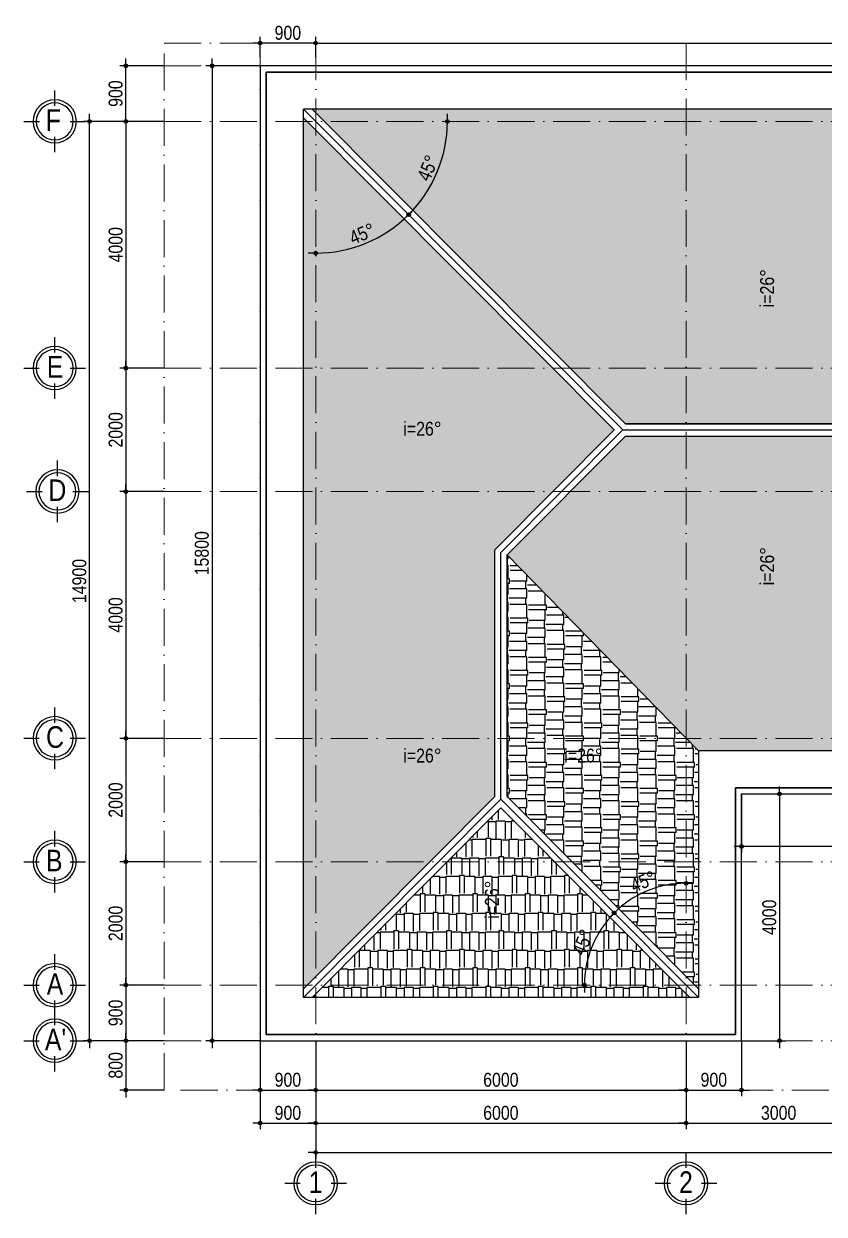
# Model space of a CAD drawing. Header units: millimetres. Extents: x 1201 to 176852, y 279 to 65351.
# Drawn here: x 136807 to 149773, y 46058 to 65351 of the extents above; entities that cross this region are included whole.
import ezdxf
from ezdxf.enums import TextEntityAlignment as Align

# ---------------------------------------------------------------- set-up
doc = ezdxf.new("R2010")
doc.units = ezdxf.units.MM
doc.linetypes.add('ACAD_ISO10W100', pattern=[18, 12, -3, 0, -3])
for name, color, linetype in [('009', 251, 'Continuous'), ('DIM', 1, 'Continuous'), ('HATCHNGOI', 22, 'Continuous'), ('TAGS', 60, 'Continuous'), ('TEXT', 7, 'Continuous'), ('TUONG', 131, 'Continuous')]:
    doc.layers.add(name, color=color, linetype=linetype)
doc.layers.add('NET-THAY', color=2, linetype='Continuous', lineweight=13)
doc.layers.add('TRUC', color=24, linetype='Continuous', lineweight=0)
doc.styles.add('HEL-CONDENSE', font='')
doc.styles.add('HELVECONDENSE', font='', dxfattribs={"height": 250})
doc.styles.add('VNI-HELVE-CONDENSEN', font='')
doc.styles.get('HEL-CONDENSE').set_extended_font_data('VNI-Helve-Condense')
doc.styles.get('HELVECONDENSE').set_extended_font_data('VNI-Helve-Condense')
doc.styles.get('VNI-HELVE-CONDENSEN').set_extended_font_data('VNI-Helve-Condense')
doc.dimstyles.new('D100', dxfattribs={"dimtxt": 225, "dimasz": 1.2, "dimexe": 100, "dimexo": 0, "dimgap": 50, "dimtad": 1, "dimdec": 0, "dimzin": 13, "dimdsep": 46, "dimtxsty": 'HEL-CONDENSE', "dimblk": 'D50', "dimcen": 0, "dimclrd": 1, "dimclre": 1, "dimclrt": 7, "dimadec": 0, "dimazin": 0, "dimtfac": 1, "dimtdec": 0, "dimtmove": 0, "dimatfit": 3, "dimldrblk": 'D50', "dimfxl": 1, "dimtolj": 1, "dimtzin": 13, "dimarcsym": 0})
doc.dimstyles.get("Standard").update_dxf_attribs({"dimtxt": 0.18, "dimasz": 0.18, "dimexe": 0.18, "dimexo": 0.0625, "dimgap": 0.09, "dimtad": 0, "dimtih": 1, "dimtoh": 1, "dimdec": 4, "dimzin": 0, "dimdsep": 46, "dimtxsty": 'Standard', "dimcen": 0.09, "dimadec": 0, "dimazin": 0, "dimtfac": 1, "dimtdec": 4, "dimtofl": 0, "dimtmove": 0, "dimatfit": 3, "dimfxl": 1, "dimtolj": 1, "dimtzin": 0, "dimarcsym": 0})
pattern_1 = [(180, (-901746.74, 317629.22), (-637.5, -300), [150, -125, 175, -75, 225, -100]), (180, (-901896.74, 317616.72), (-637.5, -300), [125, -475, 100, -150]), (180, (-902196.74, 317647.97), (-637.5, -300), [75, -775]), (270, (-901746.74, 317629.22), (212.5, -300), [287.5, -912.5]), (270, (-901896.74, 317629.22), (212.5, -300), [281.25, -918.75]), (270, (-902021.74, 317629.22), (212.5, -300), [262.5, -937.5]), (270, (-902196.74, 317647.97), (212.5, -300), [287.5, -912.5]), (270, (-902271.74, 317647.97), (212.5, -300), [287.5, -912.5]), (270, (-902496.74, 317629.22), (212.5, -300), [275, -925])]
pattern_2 = [(90, (-901746.74, 317629.22), (-300, 637.5), [150, -125, 175, -75, 225, -100]), (90, (-901759.24, 317779.22), (-300, 637.5), [125, -475, 100, -150]), (90, (-901728, 318079.22), (-300, 637.5), [75, -775]), (180, (-901746.74, 317629.22), (-300, -212.5), [287.5, -912.5]), (180, (-901746.74, 317779.22), (-300, -212.5), [281.25, -918.75]), (180, (-901746.74, 317904.22), (-300, -212.5), [262.5, -937.5]), (180, (-901727.99, 318079.22), (-300, -212.5), [287.5, -912.5]), (180, (-901727.99, 318154.22), (-300, -212.5), [287.5, -912.5]), (180, (-901746.74, 318379.22), (-300, -212.5), [275, -925])]

# ---------------------------------------------------------------- blocks, each defined once
blk = doc.blocks.new('D50')
at = {"layer": 'DIM'}
blk.add_hatch(color=256, dxfattribs=at).paths.add_polyline_path([(25, 0, 1), (-25, 0, 1)])
blk.add_line((25, 0), (100, 0), dxfattribs=at)
blk.add_circle((0, 0), 25, dxfattribs=at)
blk = doc.blocks.new('*D1167')
at = {"layer": 'DEFPOINTS', "color": 0, "transparency": 16777216}
for p in [(141535, 48178), (147535, 48178), (147535, 47534)]:
    blk.add_point(p, dxfattribs=at)
at = {"layer": 'DIM', "color": 1, "lineweight": -2, "transparency": 16777216}
for p, q in [((141535, 48178), (141535, 47434)), ((147535, 48178), (147535, 47434)), ((141537, 47534), (147534, 47534))]:
    blk.add_line(p, q, dxfattribs=at)
at = {"layer": 'DIM', "color": 1, "lineweight": -2, "transparency": 16777216, "xscale": 1.199999999999999, "yscale": 1.199999999999999, "zscale": 1.199999999999999, "rotation": 180}
blk.add_blockref('D50', (141535, 47534), dxfattribs=at)
at = {"layer": 'DIM', "color": 1, "lineweight": -2, "transparency": 16777216, "xscale": 1.199999999999999, "yscale": 1.199999999999999, "zscale": 1.199999999999999}
blk.add_blockref('D50', (147535, 47534), dxfattribs=at)
at = {"layer": 'DIM', "color": 7, "transparency": 16777216, "insert": (144535, 47699), "char_height": 225, "attachment_point": 5, "style": 'HEL-CONDENSE'}
blk.add_mtext('\\A1;6000', dxfattribs=at)
blk = doc.blocks.new('*D1168')
at = {"layer": 'DEFPOINTS', "color": 0, "transparency": 16777216}
for p in [(147535, 48178), (150535, 48178), (150535, 47534)]:
    blk.add_point(p, dxfattribs=at)
at = {"layer": 'DIM', "color": 1, "lineweight": -2, "transparency": 16777216}
for p, q in [((147535, 48178), (147535, 47434)), ((150535, 48178), (150535, 47434)), ((147537, 47534), (150534, 47534))]:
    blk.add_line(p, q, dxfattribs=at)
at = {"layer": 'DIM', "color": 1, "lineweight": -2, "transparency": 16777216, "xscale": 1.199999999999999, "yscale": 1.199999999999999, "zscale": 1.199999999999999, "rotation": 180}
blk.add_blockref('D50', (147535, 47534), dxfattribs=at)
at = {"layer": 'DIM', "color": 1, "lineweight": -2, "transparency": 16777216, "xscale": 1.199999999999999, "yscale": 1.199999999999999, "zscale": 1.199999999999999}
blk.add_blockref('D50', (150535, 47534), dxfattribs=at)
at = {"layer": 'DIM', "color": 7, "transparency": 16777216, "insert": (149035, 47699), "char_height": 225, "attachment_point": 5, "style": 'HEL-CONDENSE'}
blk.add_mtext('\\A1;3000', dxfattribs=at)
blk = doc.blocks.new('*D1174')
at = {"layer": 'DEFPOINTS', "color": 0, "transparency": 16777216}
for p in [(141535, 48178), (174535, 48178), (174535, 47058)]:
    blk.add_point(p, dxfattribs=at)
at = {"layer": 'DIM', "color": 1, "lineweight": -2, "transparency": 16777216}
for p, q in [((141535, 48178), (141535, 46958)), ((174535, 48178), (174535, 46958)), ((141537, 47058), (174534, 47058))]:
    blk.add_line(p, q, dxfattribs=at)
at = {"layer": 'DIM', "color": 1, "lineweight": -2, "transparency": 16777216, "xscale": 1.199999999999999, "yscale": 1.199999999999999, "zscale": 1.199999999999999, "rotation": 180}
blk.add_blockref('D50', (141535, 47058), dxfattribs=at)
at = {"layer": 'DIM', "color": 1, "lineweight": -2, "transparency": 16777216, "xscale": 1.199999999999999, "yscale": 1.199999999999999, "zscale": 1.199999999999999}
blk.add_blockref('D50', (174535, 47058), dxfattribs=at)
at = {"layer": 'DIM', "color": 7, "transparency": 16777216, "insert": (158035, 47222), "char_height": 225, "attachment_point": 5, "style": 'HEL-CONDENSE'}
blk.add_mtext('\\A1;33000', dxfattribs=at)
blk = doc.blocks.new('A$C206177D3')
at = {"layer": 'TAGS', "ltscale": 1000}
for p, q in [((-37, 240), (-37, 490)), ((-287, -10), (-537, -10)), ((463, -10), (213, -10)), ((-37, -510), (-37, -260))]:
    blk.add_line(p, q, dxfattribs=at)
blk.add_circle((-37, -10), 350, dxfattribs=at)
at = {"layer": 'TAGS', "color": 254, "ltscale": 1000}
blk.add_circle((-37, -10), 300, dxfattribs=at)
at = {"layer": 'TAGS', "ltscale": 1000, "style": 'VNI-HELVE-CONDENSEN'}
blk.add_attdef('A', text='', height=350, dxfattribs=at).set_placement((-38, -166), align=Align.CENTER)
blk = doc.blocks.new('*D1175')
at = {"layer": 'DEFPOINTS', "color": 0, "transparency": 16777216}
for p in [(139081, 63770), (138460, 59770), (139081, 59770)]:
    blk.add_point(p, dxfattribs=at)
at = {"layer": 'DIM', "color": 1, "lineweight": -2, "transparency": 16777216}
for p, q in [((139081, 63770), (138360, 63770)), ((138460, 63769), (138460, 59771)), ((139081, 59770), (138360, 59770))]:
    blk.add_line(p, q, dxfattribs=at)
at = {"layer": 'DIM', "color": 1, "lineweight": -2, "transparency": 16777216, "xscale": 1.199999999999999, "yscale": 1.199999999999999, "zscale": 1.199999999999999}
for p, rotation in [((138460, 63770), 90), ((138460, 59770), 270)]:
    blk.add_blockref('D50', p, dxfattribs=dict(at, rotation=rotation))
at = {"layer": 'DIM', "color": 7, "transparency": 16777216, "insert": (138295, 61770), "char_height": 225, "attachment_point": 5, "rotation": 90, "style": 'HEL-CONDENSE'}
blk.add_mtext('\\A1;4000', dxfattribs=at)
blk = doc.blocks.new('*D1176')
at = {"layer": 'DEFPOINTS', "color": 0, "transparency": 16777216}
for p in [(139081, 59770), (138460, 57770), (139081, 57770)]:
    blk.add_point(p, dxfattribs=at)
at = {"layer": 'DIM', "color": 1, "lineweight": -2, "transparency": 16777216}
for p, q in [((139081, 59770), (138360, 59770)), ((138460, 59769), (138460, 57771)), ((139081, 57770), (138360, 57770))]:
    blk.add_line(p, q, dxfattribs=at)
at = {"layer": 'DIM', "color": 1, "lineweight": -2, "transparency": 16777216, "xscale": 1.199999999999999, "yscale": 1.199999999999999, "zscale": 1.199999999999999}
for p, rotation in [((138460, 59770), 90), ((138460, 57770), 270)]:
    blk.add_blockref('D50', p, dxfattribs=dict(at, rotation=rotation))
at = {"layer": 'DIM', "color": 7, "transparency": 16777216, "insert": (138295, 58770), "char_height": 225, "attachment_point": 5, "rotation": 90, "style": 'HEL-CONDENSE'}
blk.add_mtext('\\A1;2000', dxfattribs=at)
blk = doc.blocks.new('*D1177')
at = {"layer": 'DEFPOINTS', "color": 0, "transparency": 16777216}
for p in [(139081, 57770), (138460, 53770), (139081, 53770)]:
    blk.add_point(p, dxfattribs=at)
at = {"layer": 'DIM', "color": 1, "lineweight": -2, "transparency": 16777216}
for p, q in [((139081, 57770), (138360, 57770)), ((138460, 57769), (138460, 53771)), ((139081, 53770), (138360, 53770))]:
    blk.add_line(p, q, dxfattribs=at)
at = {"layer": 'DIM', "color": 1, "lineweight": -2, "transparency": 16777216, "xscale": 1.199999999999999, "yscale": 1.199999999999999, "zscale": 1.199999999999999}
for p, rotation in [((138460, 57770), 90), ((138460, 53770), 270)]:
    blk.add_blockref('D50', p, dxfattribs=dict(at, rotation=rotation))
at = {"layer": 'DIM', "color": 7, "transparency": 16777216, "insert": (138295, 55770), "char_height": 225, "attachment_point": 5, "rotation": 90, "style": 'HEL-CONDENSE'}
blk.add_mtext('\\A1;4000', dxfattribs=at)
blk = doc.blocks.new('*D1178')
at = {"layer": 'DEFPOINTS', "color": 0, "transparency": 16777216}
for p in [(139081, 53770), (138460, 51770), (139081, 51770)]:
    blk.add_point(p, dxfattribs=at)
at = {"layer": 'DIM', "color": 1, "lineweight": -2, "transparency": 16777216}
for p, q in [((139081, 53770), (138360, 53770)), ((138460, 53769), (138460, 51771)), ((139081, 51770), (138360, 51770))]:
    blk.add_line(p, q, dxfattribs=at)
at = {"layer": 'DIM', "color": 1, "lineweight": -2, "transparency": 16777216, "xscale": 1.199999999999999, "yscale": 1.199999999999999, "zscale": 1.199999999999999}
for p, rotation in [((138460, 53770), 90), ((138460, 51770), 270)]:
    blk.add_blockref('D50', p, dxfattribs=dict(at, rotation=rotation))
at = {"layer": 'DIM', "color": 7, "transparency": 16777216, "insert": (138295, 52770), "char_height": 225, "attachment_point": 5, "rotation": 90, "style": 'HEL-CONDENSE'}
blk.add_mtext('\\A1;2000', dxfattribs=at)
blk = doc.blocks.new('*D1179')
at = {"layer": 'DEFPOINTS', "color": 0, "transparency": 16777216}
for p in [(137872, 63770), (139081, 63770), (139081, 48870)]:
    blk.add_point(p, dxfattribs=at)
at = {"layer": 'DIM', "color": 1, "lineweight": -2, "transparency": 16777216}
for p, q in [((139081, 63770), (137772, 63770)), ((137872, 48871), (137872, 63769)), ((139081, 48870), (137772, 48870))]:
    blk.add_line(p, q, dxfattribs=at)
at = {"layer": 'DIM', "color": 1, "lineweight": -2, "transparency": 16777216, "xscale": 1.199999999999999, "yscale": 1.199999999999999, "zscale": 1.199999999999999}
for p, rotation in [((137872, 63770), 90), ((137872, 48870), 270)]:
    blk.add_blockref('D50', p, dxfattribs=dict(at, rotation=rotation))
at = {"layer": 'DIM', "color": 7, "transparency": 16777216, "insert": (137707, 56320), "char_height": 225, "attachment_point": 5, "rotation": 90, "style": 'HEL-CONDENSE'}
blk.add_mtext('\\A1;14900', dxfattribs=at)
blk = doc.blocks.new('*D1195')
at = {"layer": 'DEFPOINTS', "color": 0, "transparency": 16777216}
for p in [(139081, 51770), (138460, 49770), (139081, 49770)]:
    blk.add_point(p, dxfattribs=at)
at = {"layer": 'DIM', "color": 1, "lineweight": -2, "transparency": 16777216}
for p, q in [((139081, 51770), (138360, 51770)), ((138460, 51769), (138460, 49771)), ((139081, 49770), (138360, 49770))]:
    blk.add_line(p, q, dxfattribs=at)
at = {"layer": 'DIM', "color": 1, "lineweight": -2, "transparency": 16777216, "xscale": 1.199999999999999, "yscale": 1.199999999999999, "zscale": 1.199999999999999}
for p, rotation in [((138460, 51770), 90), ((138460, 49770), 270)]:
    blk.add_blockref('D50', p, dxfattribs=dict(at, rotation=rotation))
at = {"layer": 'DIM', "color": 7, "transparency": 16777216, "insert": (138295, 50770), "char_height": 225, "attachment_point": 5, "rotation": 90, "style": 'HEL-CONDENSE'}
blk.add_mtext('\\A1;2000', dxfattribs=at)
blk = doc.blocks.new('*D1196')
at = {"layer": 'DEFPOINTS', "color": 0, "transparency": 16777216}
for p in [(139081, 49770), (138460, 48870), (139081, 48870)]:
    blk.add_point(p, dxfattribs=at)
at = {"layer": 'DIM', "color": 1, "lineweight": -2, "transparency": 16777216}
for p, q in [((139081, 49770), (138360, 49770)), ((138460, 49769), (138460, 48871)), ((139081, 48870), (138360, 48870))]:
    blk.add_line(p, q, dxfattribs=at)
at = {"layer": 'DIM', "color": 1, "lineweight": -2, "transparency": 16777216, "xscale": 1.199999999999999, "yscale": 1.199999999999999, "zscale": 1.199999999999999}
for p, rotation in [((138460, 49770), 90), ((138460, 48870), 270)]:
    blk.add_blockref('D50', p, dxfattribs=dict(at, rotation=rotation))
at = {"layer": 'DIM', "color": 7, "transparency": 16777216, "insert": (138295, 49320), "char_height": 225, "attachment_point": 5, "rotation": 90, "style": 'HEL-CONDENSE'}
blk.add_mtext('\\A1;900', dxfattribs=at)
blk = doc.blocks.new('*D1197')
at = {"layer": 'DEFPOINTS', "color": 0, "transparency": 16777216}
for p in [(139081, 48870), (138460, 48070), (139081, 48070)]:
    blk.add_point(p, dxfattribs=at)
at = {"layer": 'DIM', "color": 1, "lineweight": -2, "transparency": 16777216}
for p, q in [((139081, 48870), (138360, 48870)), ((138460, 48869), (138460, 48071)), ((139081, 48070), (138360, 48070))]:
    blk.add_line(p, q, dxfattribs=at)
at = {"layer": 'DIM', "color": 1, "lineweight": -2, "transparency": 16777216, "xscale": 1.199999999999999, "yscale": 1.199999999999999, "zscale": 1.199999999999999}
for p, rotation in [((138460, 48870), 90), ((138460, 48070), 270)]:
    blk.add_blockref('D50', p, dxfattribs=dict(at, rotation=rotation))
at = {"layer": 'DIM', "color": 7, "transparency": 16777216, "insert": (138295, 48470), "char_height": 225, "attachment_point": 5, "rotation": 90, "style": 'HEL-CONDENSE'}
blk.add_mtext('\\A1;800', dxfattribs=at)
blk = doc.blocks.new('*D1198')
at = {"layer": 'DEFPOINTS', "color": 0, "transparency": 16777216}
for p in [(138460, 64670), (139081, 64670), (139081, 63770)]:
    blk.add_point(p, dxfattribs=at)
at = {"layer": 'DIM', "color": 1, "lineweight": -2, "transparency": 16777216}
for p, q in [((139081, 64670), (138360, 64670)), ((138460, 63771), (138460, 64669)), ((139081, 63770), (138360, 63770))]:
    blk.add_line(p, q, dxfattribs=at)
at = {"layer": 'DIM', "color": 1, "lineweight": -2, "transparency": 16777216, "xscale": 1.199999999999999, "yscale": 1.199999999999999, "zscale": 1.199999999999999}
for p, rotation in [((138460, 64670), 90), ((138460, 63770), 270)]:
    blk.add_blockref('D50', p, dxfattribs=dict(at, rotation=rotation))
at = {"layer": 'DIM', "color": 7, "transparency": 16777216, "insert": (138295, 64220), "char_height": 225, "attachment_point": 5, "rotation": 90, "style": 'HEL-CONDENSE'}
blk.add_mtext('\\A1;900', dxfattribs=at)
blk = doc.blocks.new('*D1199')
at = {"layer": 'DEFPOINTS', "color": 0, "transparency": 16777216}
for p in [(140635, 48070), (141535, 48070), (141535, 47534)]:
    blk.add_point(p, dxfattribs=at)
at = {"layer": 'DIM', "color": 1, "lineweight": -2, "transparency": 16777216}
for p, q in [((140635, 48070), (140635, 47434)), ((141535, 48070), (141535, 47434)), ((140637, 47534), (141534, 47534))]:
    blk.add_line(p, q, dxfattribs=at)
at = {"layer": 'DIM', "color": 1, "lineweight": -2, "transparency": 16777216, "xscale": 1.199999999999999, "yscale": 1.199999999999999, "zscale": 1.199999999999999, "rotation": 180}
blk.add_blockref('D50', (140635, 47534), dxfattribs=at)
at = {"layer": 'DIM', "color": 1, "lineweight": -2, "transparency": 16777216, "xscale": 1.199999999999999, "yscale": 1.199999999999999, "zscale": 1.199999999999999}
blk.add_blockref('D50', (141535, 47534), dxfattribs=at)
at = {"layer": 'DIM', "color": 7, "transparency": 16777216, "insert": (141085, 47699), "char_height": 225, "attachment_point": 5, "style": 'HEL-CONDENSE'}
blk.add_mtext('\\A1;900', dxfattribs=at)
blk = doc.blocks.new('*D1139')
at = {"layer": 'DEFPOINTS', "color": 0, "transparency": 16777216}
for p in [(174535, 65039), (141535, 64805), (174535, 64805)]:
    blk.add_point(p, dxfattribs=at)
at = {"layer": 'DIM', "color": 1, "lineweight": -2, "transparency": 16777216}
for p, q in [((141535, 64805), (141535, 65139)), ((141537, 65039), (174534, 65039)), ((174535, 64805), (174535, 65139))]:
    blk.add_line(p, q, dxfattribs=at)
at = {"layer": 'DIM', "color": 1, "lineweight": -2, "transparency": 16777216, "xscale": 1.199999999999999, "yscale": 1.199999999999999, "zscale": 1.199999999999999, "rotation": 180}
blk.add_blockref('D50', (141535, 65039), dxfattribs=at)
at = {"layer": 'DIM', "color": 1, "lineweight": -2, "transparency": 16777216, "xscale": 1.199999999999999, "yscale": 1.199999999999999, "zscale": 1.199999999999999}
blk.add_blockref('D50', (174535, 65039), dxfattribs=at)
at = {"layer": 'DIM', "color": 7, "transparency": 16777216, "insert": (158035, 65204), "char_height": 225, "attachment_point": 5, "style": 'HEL-CONDENSE'}
blk.add_mtext('\\A1;33000', dxfattribs=at)
blk = doc.blocks.new('*D1161')
at = {"layer": 'DEFPOINTS', "color": 0, "linetype": 'Continuous', "transparency": 16777216}
for p in [(140635, 65039), (140635, 64805), (141535, 64805)]:
    blk.add_point(p, dxfattribs=at)
at = {"layer": 'DIM', "color": 1, "linetype": 'Continuous', "lineweight": -2, "transparency": 16777216}
for p, q in [((140635, 64805), (140635, 65139)), ((141534, 65039), (140637, 65039)), ((141535, 64805), (141535, 65139))]:
    blk.add_line(p, q, dxfattribs=at)
at = {"layer": 'DIM', "color": 1, "linetype": 'Continuous', "lineweight": -2, "transparency": 16777216, "xscale": 1.199999999999999, "yscale": 1.199999999999999, "zscale": 1.199999999999999, "rotation": 180}
blk.add_blockref('D50', (140635, 65039), dxfattribs=at)
at = {"layer": 'DIM', "color": 1, "linetype": 'Continuous', "lineweight": -2, "transparency": 16777216, "xscale": 1.199999999999999, "yscale": 1.199999999999999, "zscale": 1.199999999999999}
blk.add_blockref('D50', (141535, 65039), dxfattribs=at)
at = {"layer": 'DIM', "color": 7, "linetype": 'Continuous', "transparency": 16777216, "insert": (141085, 65204), "char_height": 225, "attachment_point": 5, "style": 'HEL-CONDENSE'}
blk.add_mtext('\\A1;900', dxfattribs=at)
blk = doc.blocks.new('*D1165')
at = {"layer": 'DEFPOINTS', "color": 0, "linetype": 'Continuous', "transparency": 16777216}
for p in [(140635, 48870), (141535, 48870), (141535, 48070)]:
    blk.add_point(p, dxfattribs=at)
at = {"layer": 'DIM', "color": 1, "linetype": 'Continuous', "lineweight": -2, "transparency": 16777216}
for p, q in [((140635, 48870), (140635, 47970)), ((141535, 48870), (141535, 47970)), ((140637, 48070), (141534, 48070))]:
    blk.add_line(p, q, dxfattribs=at)
at = {"layer": 'DIM', "color": 1, "linetype": 'Continuous', "lineweight": -2, "transparency": 16777216, "xscale": 1.199999999999999, "yscale": 1.199999999999999, "zscale": 1.199999999999999, "rotation": 180}
blk.add_blockref('D50', (140635, 48070), dxfattribs=at)
at = {"layer": 'DIM', "color": 1, "linetype": 'Continuous', "lineweight": -2, "transparency": 16777216, "xscale": 1.199999999999999, "yscale": 1.199999999999999, "zscale": 1.199999999999999}
blk.add_blockref('D50', (141535, 48070), dxfattribs=at)
at = {"layer": 'DIM', "color": 7, "linetype": 'Continuous', "transparency": 16777216, "insert": (141085, 48235), "char_height": 225, "attachment_point": 5, "style": 'HEL-CONDENSE'}
blk.add_mtext('\\A1;900', dxfattribs=at)
blk = doc.blocks.new('*D1166')
at = {"layer": 'DEFPOINTS', "color": 0, "linetype": 'Continuous', "transparency": 16777216}
for p in [(141535, 48870), (147535, 48870), (147535, 48070)]:
    blk.add_point(p, dxfattribs=at)
at = {"layer": 'DIM', "color": 1, "linetype": 'Continuous', "lineweight": -2, "transparency": 16777216}
for p, q in [((141535, 48870), (141535, 47970)), ((147535, 48870), (147535, 47970)), ((141537, 48070), (147534, 48070))]:
    blk.add_line(p, q, dxfattribs=at)
at = {"layer": 'DIM', "color": 1, "linetype": 'Continuous', "lineweight": -2, "transparency": 16777216, "xscale": 1.199999999999999, "yscale": 1.199999999999999, "zscale": 1.199999999999999, "rotation": 180}
blk.add_blockref('D50', (141535, 48070), dxfattribs=at)
at = {"layer": 'DIM', "color": 1, "linetype": 'Continuous', "lineweight": -2, "transparency": 16777216, "xscale": 1.199999999999999, "yscale": 1.199999999999999, "zscale": 1.199999999999999}
blk.add_blockref('D50', (147535, 48070), dxfattribs=at)
at = {"layer": 'DIM', "color": 7, "linetype": 'Continuous', "transparency": 16777216, "insert": (144535, 48235), "char_height": 225, "attachment_point": 5, "style": 'HEL-CONDENSE'}
blk.add_mtext('\\A1;6000', dxfattribs=at)
blk = doc.blocks.new('*D988')
at = {"layer": 'DEFPOINTS', "color": 0, "linetype": 'Continuous', "transparency": 16777216}
for p in [(147535, 48870), (148435, 48870), (148435, 48070)]:
    blk.add_point(p, dxfattribs=at)
at = {"layer": 'DIM', "color": 1, "linetype": 'Continuous', "lineweight": -2, "transparency": 16777216}
for p, q in [((147535, 48870), (147535, 47970)), ((148435, 48870), (148435, 47970)), ((147537, 48070), (148434, 48070))]:
    blk.add_line(p, q, dxfattribs=at)
at = {"layer": 'DIM', "color": 1, "linetype": 'Continuous', "lineweight": -2, "transparency": 16777216, "xscale": 1.199999999999999, "yscale": 1.199999999999999, "zscale": 1.199999999999999, "rotation": 180}
blk.add_blockref('D50', (147535, 48070), dxfattribs=at)
at = {"layer": 'DIM', "color": 1, "linetype": 'Continuous', "lineweight": -2, "transparency": 16777216, "xscale": 1.199999999999999, "yscale": 1.199999999999999, "zscale": 1.199999999999999}
blk.add_blockref('D50', (148435, 48070), dxfattribs=at)
at = {"layer": 'DIM', "color": 7, "linetype": 'Continuous', "transparency": 16777216, "insert": (147985, 48235), "char_height": 225, "attachment_point": 5, "style": 'HEL-CONDENSE'}
blk.add_mtext('\\A1;900', dxfattribs=at)
blk = doc.blocks.new('*D995')
at = {"layer": 'DEFPOINTS', "color": 0, "linetype": 'Continuous', "transparency": 16777216}
for p in [(174734, 63970), (139081, 63770), (176852, 63770), (172488, 63219), (169560, 58770)]:
    blk.add_point(p, dxfattribs=at)
at = {"layer": 'DIM', "color": 1, "linetype": 'Continuous', "lineweight": -2, "transparency": 16777216}
blk.add_arc((174535, 63770), 2120, 180.0324, 225.1077, dxfattribs=at)
at = {"layer": 'DIM', "color": 1, "linetype": 'Continuous', "lineweight": -2, "transparency": 16777216, "xscale": 1.199999999999999, "yscale": 1.199999999999999, "zscale": 1.199999999999999}
for p, rotation in [((172416, 63770), 90.01621730509545), ((173040, 62267), 315.1238698962329)]:
    blk.add_blockref('D50', p, dxfattribs=dict(at, rotation=rotation))
at = {"layer": 'DIM', "color": 7, "linetype": 'Continuous', "transparency": 16777216, "insert": (172730, 63019), "char_height": 225, "attachment_point": 5, "rotation": 292.57, "style": 'HEL-CONDENSE'}
blk.add_mtext('\\A1;45°', dxfattribs=at)
blk = doc.blocks.new('*D996')
at = {"layer": 'DEFPOINTS', "color": 0, "linetype": 'Continuous', "transparency": 16777216}
for p in [(141336, 63970), (139081, 63770), (176852, 63770), (143381, 62700), (146511, 58770)]:
    blk.add_point(p, dxfattribs=at)
at = {"layer": 'DIM', "color": 1, "linetype": 'Continuous', "lineweight": -2, "transparency": 16777216}
blk.add_arc((141535, 63770), 2133, 314.8922, 359.9678, dxfattribs=at)
at = {"layer": 'DIM', "color": 1, "linetype": 'Continuous', "lineweight": -2, "transparency": 16777216, "xscale": 1.199999999999999, "yscale": 1.199999999999999, "zscale": 1.199999999999999}
for p, rotation in [((143668, 63770), 89.98388093189483), ((143040, 62258), 224.8760318667783)]:
    blk.add_blockref('D50', p, dxfattribs=dict(at, rotation=rotation))
at = {"layer": 'DIM', "color": 7, "linetype": 'Continuous', "transparency": 16777216, "insert": (143353, 63014), "char_height": 225, "attachment_point": 5, "rotation": 67.43, "style": 'HEL-CONDENSE'}
blk.add_mtext('\\A1;45°', dxfattribs=at)
blk = doc.blocks.new('*D997')
at = {"layer": 'DEFPOINTS', "color": 0, "linetype": 'Continuous', "transparency": 16777216}
for p in [(141535, 65039), (141336, 63970), (142087, 61706), (146511, 58770), (141535, 48070)]:
    blk.add_point(p, dxfattribs=at)
at = {"layer": 'DIM', "color": 1, "linetype": 'Continuous', "lineweight": -2, "transparency": 16777216}
blk.add_arc((141535, 63770), 2136, 270.0322, 314.8277, dxfattribs=at)
at = {"layer": 'DIM', "color": 1, "linetype": 'Continuous', "lineweight": -2, "transparency": 16777216, "xscale": 1.199999999999999, "yscale": 1.199999999999999, "zscale": 1.199999999999999}
for p, rotation in [((143042, 62256), 44.84381943961114), ((141535, 61634), 180.0160933590621)]:
    blk.add_blockref('D50', p, dxfattribs=dict(at, rotation=rotation))
at = {"layer": 'DIM', "color": 7, "linetype": 'Continuous', "transparency": 16777216, "insert": (142288, 61948), "char_height": 225, "attachment_point": 5, "rotation": 22.43, "style": 'HEL-CONDENSE'}
blk.add_mtext('\\A1;45°', dxfattribs=at)
blk = doc.blocks.new('*D998')
at = {"layer": 'DEFPOINTS', "color": 0, "linetype": 'Continuous', "transparency": 16777216}
for p in [(144535, 52784), (146110, 50596), (139081, 49770), (176852, 49770), (147735, 49569)]:
    blk.add_point(p, dxfattribs=at)
at = {"layer": 'DIM', "color": 1, "linetype": 'Continuous', "lineweight": -2, "transparency": 16777216}
blk.add_arc((147535, 49770), 1648, 134.9016, 179.9583, dxfattribs=at)
at = {"layer": 'DIM', "color": 1, "linetype": 'Continuous', "lineweight": -2, "transparency": 16777216, "xscale": 1.199999999999999, "yscale": 1.199999999999999, "zscale": 1.199999999999999}
for p, rotation in [((146373, 50938), 44.88077642419567), ((145888, 49770), 269.9791363744756)]:
    blk.add_blockref('D50', p, dxfattribs=dict(at, rotation=rotation))
at = {"layer": 'DIM', "color": 7, "linetype": 'Continuous', "transparency": 16777216, "insert": (145862, 50465), "char_height": 225, "attachment_point": 5, "rotation": 67.43, "style": 'HEL-CONDENSE'}
blk.add_mtext('\\A1;45°', dxfattribs=at)
blk = doc.blocks.new('*D999')
at = {"layer": 'DEFPOINTS', "color": 0, "linetype": 'Continuous', "transparency": 16777216}
for p in [(147535, 65039), (144535, 52784), (147109, 51366), (147735, 49569), (147535, 48070)]:
    blk.add_point(p, dxfattribs=at)
at = {"layer": 'DIM', "color": 1, "linetype": 'Continuous', "lineweight": -2, "transparency": 16777216}
blk.add_arc((147535, 49770), 1652, 90.0416, 134.8183, dxfattribs=at)
at = {"layer": 'DIM', "color": 1, "linetype": 'Continuous', "lineweight": -2, "transparency": 16777216, "xscale": 1.199999999999999, "yscale": 1.199999999999999, "zscale": 1.199999999999999}
for p, rotation in [((147535, 51422), 0.02080796659504161), ((146370, 50941), 224.8391048320763)]:
    blk.add_blockref('D50', p, dxfattribs=dict(at, rotation=rotation))
at = {"layer": 'DIM', "color": 7, "linetype": 'Continuous', "transparency": 16777216, "insert": (146842, 51449), "char_height": 225, "attachment_point": 5, "rotation": 22.43, "style": 'HEL-CONDENSE'}
blk.add_mtext('\\A1;45°', dxfattribs=at)
blk = doc.blocks.new('*D1000')
at = {"layer": 'DEFPOINTS', "color": 0, "linetype": 'Continuous', "transparency": 16777216}
for p in [(171535, 52784), (170485, 50294), (139081, 49770), (176852, 49770), (168335, 49569)]:
    blk.add_point(p, dxfattribs=at)
at = {"layer": 'DIM', "color": 1, "linetype": 'Continuous', "lineweight": -2, "transparency": 16777216}
blk.add_arc((168535, 49770), 2019, 0.0341, 45.106, dxfattribs=at)
at = {"layer": 'DIM', "color": 1, "linetype": 'Continuous', "lineweight": -2, "transparency": 16777216, "xscale": 1.199999999999999, "yscale": 1.199999999999999, "zscale": 1.199999999999999}
for p, rotation in [((169960, 51201), 135.1230619442679), ((170555, 49770), 270.0170252570587)]:
    blk.add_blockref('D50', p, dxfattribs=dict(at, rotation=rotation))
at = {"layer": 'DIM', "color": 7, "linetype": 'Continuous', "transparency": 16777216, "insert": (170552, 50608), "char_height": 225, "attachment_point": 5, "rotation": 292.57, "style": 'HEL-CONDENSE'}
blk.add_mtext('\\A1;45°', dxfattribs=at)
blk = doc.blocks.new('*D971')
at = {"layer": '009', "color": 1, "lineweight": -2, "transparency": 16777216}
for p, q in [((140635, 64670), (139756, 64670)), ((139856, 64669), (139856, 48871)), ((140635, 48870), (139756, 48870))]:
    blk.add_line(p, q, dxfattribs=at)
at = {"layer": 'DEFPOINTS', "color": 0, "transparency": 16777216}
for p in [(140635, 64670), (139856, 48870), (140635, 48870)]:
    blk.add_point(p, dxfattribs=at)
at = {"layer": '009', "color": 1, "lineweight": -2, "transparency": 16777216, "xscale": 1.199999999999999, "yscale": 1.199999999999999, "zscale": 1.199999999999999}
for p, rotation in [((139856, 64670), 90), ((139856, 48870), 270)]:
    blk.add_blockref('D50', p, dxfattribs=dict(at, rotation=rotation))
at = {"layer": '009', "color": 7, "transparency": 16777216, "insert": (139691, 56770), "char_height": 225, "attachment_point": 5, "rotation": 90, "style": 'HEL-CONDENSE'}
blk.add_mtext('\\A1;15800', dxfattribs=at)
blk = doc.blocks.new('*D972')
at = {"layer": '009', "color": 1, "lineweight": -2, "transparency": 16777216}
for p, q in [((148435, 52870), (149149, 52870)), ((149049, 52869), (149049, 48871)), ((148435, 48870), (149149, 48870))]:
    blk.add_line(p, q, dxfattribs=at)
at = {"layer": 'DEFPOINTS', "color": 0, "transparency": 16777216}
for p in [(148435, 52870), (148435, 48870), (149049, 48870)]:
    blk.add_point(p, dxfattribs=at)
at = {"layer": '009', "color": 1, "lineweight": -2, "transparency": 16777216, "xscale": 1.199999999999999, "yscale": 1.199999999999999, "zscale": 1.199999999999999}
for p, rotation in [((149049, 52870), 90), ((149049, 48870), 270)]:
    blk.add_blockref('D50', p, dxfattribs=dict(at, rotation=rotation))
at = {"layer": '009', "color": 7, "transparency": 16777216, "insert": (148884, 50870), "char_height": 225, "attachment_point": 5, "rotation": 90, "style": 'HEL-CONDENSE'}
blk.add_mtext('\\A1;4000', dxfattribs=at)
blk = doc.blocks.new('*D973')
at = {"layer": '009', "color": 1, "lineweight": -2, "transparency": 16777216}
for p, q in [((148435, 52870), (148435, 51917)), ((155035, 52870), (155035, 51917)), ((155034, 52017), (148437, 52017))]:
    blk.add_line(p, q, dxfattribs=at)
at = {"layer": 'DEFPOINTS', "color": 0, "transparency": 16777216}
for p in [(148435, 52870), (155035, 52870), (148435, 52017)]:
    blk.add_point(p, dxfattribs=at)
at = {"layer": '009', "color": 1, "lineweight": -2, "transparency": 16777216, "xscale": 1.199999999999999, "yscale": 1.199999999999999, "zscale": 1.199999999999999, "rotation": 180}
blk.add_blockref('D50', (148435, 52017), dxfattribs=at)
at = {"layer": '009', "color": 1, "lineweight": -2, "transparency": 16777216, "xscale": 1.199999999999999, "yscale": 1.199999999999999, "zscale": 1.199999999999999}
blk.add_blockref('D50', (155035, 52017), dxfattribs=at)
at = {"layer": '009', "color": 7, "transparency": 16777216, "insert": (151735, 52182), "char_height": 225, "attachment_point": 5, "style": 'HEL-CONDENSE'}
blk.add_mtext('\\A1;6600', dxfattribs=at)

msp = doc.modelspace()

# ---------------------------------------------------------------- hatches: boundary and pattern name
at = {"layer": 'HATCHNGOI'}
h = msp.add_hatch(dxfattribs=at)
h.set_pattern_fill('AR-RSHKE', color=34, scale=25, angle=180, style=0)
h.set_pattern_definition(pattern_1)
h.paths.add_polyline_path([(174593.408, 63969.721), (141477.512, 63969.721), (146552.634, 58869.721), (158035.46, 58869.721), (169518.286, 58869.721)])
h = msp.add_hatch(dxfattribs=at)
h.set_pattern_fill('AR-RSHKE', color=14, scale=25, angle=90, style=0)
h.set_pattern_definition(pattern_2)
h.paths.add_polyline_path([(146369.993, 58769.721), (141335.46, 63828.933), (141335.46, 49710.509), (144435.46, 52825.705), (144435.46, 56825.705)])
h = msp.add_hatch(dxfattribs=at)
h.set_pattern_fill('AR-RSHKE', color=14, scale=25, angle=180, style=0)
h.set_pattern_definition(pattern_1)
h.paths.add_polyline_path([(158035.46, 56735.162), (161185.46, 53569.721), (168335.46, 53569.721), (171435.46, 56743.148), (169518.286, 58669.721), (162635.46, 58669.721), (146552.634, 58669.721), (144635.46, 56743.148), (147735.46, 53569.721), (154885.46, 53569.721)])
h = msp.add_hatch(dxfattribs=at)
h.set_pattern_fill('AR-RSHKE', color=34, scale=25, angle=90, style=0)
h.set_pattern_definition(pattern_2)
h.paths.add_polyline_path([(147735.46, 53569.721), (144635.46, 56743.148), (144635.46, 52825.705), (147735.46, 49710.509)])
h = msp.add_hatch(dxfattribs=at)
h.set_pattern_fill('AR-RSHKE', color=14, scale=25, angle=180, style=0)
h.set_pattern_definition(pattern_1)
h.paths.add_polyline_path([(144535.46, 52642.658), (141476.537, 49568.74), (147594.383, 49568.74)])

# ---------------------------------------------------------------- linework, layer by layer
at = {"layer": 'NET-THAY', "linetype": 'ByBlock', "lineweight": -2}
for p, q in [((175435.46, 64669.721, 10050), (140635.46, 64669.721, 10050)), ((140635.46, 64669.721, 10050), (140635.46, 48869.721, 10050)), ((175335.46, 64569.721, 10050), (140735.46, 64569.721, 10050)), ((140735.46, 64569.721, 10050), (140735.46, 48969.721, 10050)), ((140735.46, 48969.721, 10050), (140735.46, 64569.721, 10050)), ((140735.46, 64569.721, 10050), (175335.46, 64569.721, 10050)), ((146552.634, 58869.721, 10050), (141477.512, 63969.721, 10050)), ((146369.993, 58769.721, 10050), (141335.46, 63828.933, 10050)), ((146552.634, 58869.721, 10050), (158035.46, 58869.721, 10050)), ((146552.634, 58669.721, 10050), (144635.46, 56743.148, 10050)), ((146552.634, 58669.721, 10050), (162635.46, 58669.721, 10050)), ((144635.46, 52825.705, 10050), (144635.46, 56743.148, 10050)), ((148335.46, 48969.721, 10050), (148335.46, 52969.721, 10050)), ((148335.46, 52969.721, 10050), (155135.46, 52969.721, 10050)), ((155135.46, 52969.721, 10050), (148335.46, 52969.721, 10050)), ((148335.46, 52969.721, 10050), (148335.46, 48969.721, 10050)), ((148435.46, 48869.721, 10050), (148435.46, 52869.721, 10050)), ((148435.46, 52869.721, 10050), (155035.46, 52869.721, 10050)), ((144635.46, 52825.705, 10050), (147735.46, 49710.509, 10050)), ((144535.46, 52642.658, 10050), (141476.537, 49568.74, 10050)), ((144535.46, 52642.658, 10050), (147594.383, 49568.74, 10050)), ((140635.46, 48869.721, 10050), (148435.46, 48869.721, 10050)), ((140735.46, 48969.721, 10050), (148335.46, 48969.721, 10050)), ((148335.46, 48969.721, 10050), (140735.46, 48969.721, 10050))]:
    msp.add_line(p, q, dxfattribs=at)
at = {"layer": 'NET-THAY', "linetype": 'ByBlock', "lineweight": -2, "elevation": 10050}
for points in [[(153435.46, 64569.721), (140735.46, 64569.721), (140735.46, 48969.721), (148335.46, 48969.721), (148335.46, 52969.721), (153435.46, 52969.721)], [(158035.46, 58869.721), (146552.634, 58869.721)], [(141335.46, 49710.509), (144435.46, 52825.705), (144435.46, 56825.705), (146369.993, 58769.721)]]:
    msp.add_lwpolyline(points, dxfattribs=at)
at = {"layer": 'TRUC', "linetype": 'ACAD_ISO10W100', "ltscale": 50, "elevation": 10050}
msp.add_lwpolyline([(139081.476, 65038.705), (176851.787, 65038.705), (176851.787, 48069.721), (139081.476, 48069.721)], close=True, dxfattribs=at)
for points in [[(140635.46, 65038.705), (140635.46, 48069.721)], [(141535.46, 65038.705), (141535.46, 48069.721)], [(147535.46, 65038.705), (147535.46, 48069.721)], [(139081.476, 64669.721), (176851.787, 64669.721)], [(139081.476, 63769.721), (176851.787, 63769.721)], [(139081.476, 59769.721), (176851.787, 59769.721)], [(139081.476, 57769.721), (176851.787, 57769.721)], [(139081.476, 53769.721), (176851.787, 53769.721)], [(139081.476, 51769.721), (176851.787, 51769.721)], [(139081.476, 49769.721), (176851.787, 49769.721)], [(139081.476, 48869.721), (176851.787, 48869.721)]]:
    msp.add_lwpolyline(points, dxfattribs=at)
at = {"layer": 'TUONG'}
for p, q in [((141335.46, 49568.74, 10050), (141335.46, 63969.721, 10050)), ((146511.07, 58769.721, 10050), (141336.436, 63969.721, 10050)), ((144535.46, 52784.427, 10050), (141335.46, 49568.74, 10050)), ((144535.46, 52784.427, 10050), (147735.46, 49568.74, 10050)), ((147735.46, 49568.74, 10050), (141335.46, 49568.74, 10050))]:
    msp.add_line(p, q, dxfattribs=at)
at = {"layer": 'TUONG', "elevation": 10050}
for points in [[(160235.46, 52569.721), (160235.46, 53569.721), (168335.46, 53569.721), (168335.46, 49568.74), (174735.46, 49568.74), (174735.46, 63969.721), (141335.46, 63969.721)], [(144535.46, 52784.427), (144535.46, 56784.427), (146511.07, 58769.721)], [(146511.07, 58769.721), (153435.46, 58769.721)], [(147735.46, 53569.721), (144635.46, 56743.148)], [(155835.46, 53569.721), (147735.46, 53569.721), (147735.46, 49568.74)]]:
    msp.add_lwpolyline(points, dxfattribs=at)

# ---------------------------------------------------------------- block references
at = {"layer": 'TAGS', "ltscale": 1000}
ref = msp.add_blockref('A$C206177D3', (137271.439, 63779.574, 10050), dxfattribs=dict(at, xscale=-1))
ref.add_attrib('A', 'F', dxfattribs={"color": 7, "ltscale": 1000, "height": 350, "style": 'VNI-HELVE-CONDENSEN'}).set_placement((137285.476, 63613.936, 10050), align=Align.CENTER)
ref = msp.add_blockref('A$C206177D3', (137270.324, 59781.62, 10050), dxfattribs=dict(at, xscale=-1))
ref.add_attrib('A', 'E', dxfattribs={"color": 7, "ltscale": 1000, "height": 350, "style": 'VNI-HELVE-CONDENSEN'}).set_placement((137313.295, 59615.982, 10050), align=Align.CENTER)
ref = msp.add_blockref('A$C206177D3', (137315.159, 57781.585, 10050), dxfattribs=dict(at, xscale=-1))
ref.add_attrib('A', 'D', dxfattribs={"color": 7, "ltscale": 1000, "height": 350, "style": 'VNI-HELVE-CONDENSEN'}).set_placement((137350.663, 57615.947, 10050), align=Align.CENTER)
ref = msp.add_blockref('A$C206177D3', (137270.882, 53781.62, 10050), dxfattribs=dict(at, xscale=-1))
ref.add_attrib('A', 'C', dxfattribs={"color": 7, "ltscale": 1000, "height": 350, "style": 'VNI-HELVE-CONDENSEN'}).set_placement((137311.986, 53615.982, 10050), align=Align.CENTER)
ref = msp.add_blockref('A$C206177D3', (137270.882, 51779.574, 10050), dxfattribs=dict(at, xscale=-1))
ref.add_attrib('A', 'B', dxfattribs={"color": 7, "ltscale": 1000, "height": 350, "style": 'VNI-HELVE-CONDENSEN'}).set_placement((137299.853, 51613.936, 10050), align=Align.CENTER)
ref = msp.add_blockref('A$C206177D3', (137270.882, 49779.574, 10050), dxfattribs=dict(at, xscale=-1))
ref.add_attrib('A', 'A', dxfattribs={"color": 7, "ltscale": 1000, "height": 350, "style": 'VNI-HELVE-CONDENSEN'}).set_placement((137311.986, 49613.936, 10050), align=Align.CENTER)
ref = msp.add_blockref('A$C206177D3', (137270.882, 48879.574, 10050), dxfattribs=dict(at, xscale=-1))
ref.add_attrib('A', "A'", dxfattribs={"color": 7, "ltscale": 1000, "height": 350, "style": 'VNI-HELVE-CONDENSEN'}).set_placement((137321.059, 48713.936, 10050), align=Align.CENTER)
ref = msp.add_blockref('A$C206177D3', (141572.082, 46567.368, 10050), dxfattribs=at)
ref.add_attrib('A', '1', dxfattribs={"color": 7, "ltscale": 1000, "height": 350, "style": 'VNI-HELVE-CONDENSEN'}).set_placement((141533.777, 46401.729, 10050), align=Align.CENTER)
ref = msp.add_blockref('A$C206177D3', (147572.082, 46567.368, 10050), dxfattribs=at)
ref.add_attrib('A', '2', dxfattribs={"color": 7, "ltscale": 1000, "height": 350, "style": 'VNI-HELVE-CONDENSEN'}).set_placement((147533.777, 46401.729, 10050), align=Align.CENTER)

# ---------------------------------------------------------------- texts
at = {"layer": 'TEXT', "ltscale": 25, "char_height": 50, "width": 5765.63521, "attachment_point": 7, "style": 'HELVECONDENSE'}
for insert, rotation in [((148964.624, 60756.133, 10050), 90.1094066), ((142954.625, 58671.923, 10050), 0.1094066), ((148964.624, 56251.113, 10050), 90.1094066), ((142954.625, 53374.434, 10050), 0.1094066), ((145563.229, 53374.434, 10050), 0.1094066), ((144506.197, 50844.455, 10050), 90.1094066)]:
    msp.add_mtext('{\\H4.5x;i=26\\fArial|b0|i0|c0|p34;°}', dxfattribs=dict(at, insert=insert, rotation=rotation))

# ---------------------------------------------------------------- dimensions: what is measured, and where the dimension line sits
at = {"layer": '009'}
for base, p1, p2, picture, middle in [((139856.26, 48869.721, 10050), (140635.46, 64669.721, 10050), (140635.46, 48869.721, 10050), '*D971', (139691.36, 56769.721, 10050)), ((149049.242, 48869.721, 10050), (148435.46, 52869.721, 10050), (148435.46, 48869.721, 10050), '*D972', (148884.342, 50869.721, 10050))]:
    dim = msp.add_linear_dim(base=base, p1=p1, p2=p2, angle=90, dimstyle='D100', dxfattribs=at)
    dim.commit()
    dim.dimension.update_dxf_attribs({"geometry": picture, "text_midpoint": middle})
dim = msp.add_linear_dim(base=(148435.46, 52016.995, 10050), p1=(155035.46, 52869.721, 10050), p2=(148435.46, 52869.721, 10050), dimstyle='D100', dxfattribs=at)
dim.commit()
dim.dimension.update_dxf_attribs({"geometry": '*D973', "text_midpoint": (151735.46, 52181.895, 10050)})
at = {"layer": 'DIM', "linetype": 'Continuous'}
for base, p1, p2, picture, middle in [((140635.46, 65038.705, 10050), (141535.46, 64805.143, 10050), (140635.46, 64805.143, 10050), '*D1161', (141085.46, 65203.605, 10050)), ((141535.46, 48069.721, 10050), (140635.46, 48869.721, 10050), (141535.46, 48869.721, 10050), '*D1165', (141085.46, 48234.621, 10050)), ((147535.46, 48069.721, 10050), (141535.46, 48869.721, 10050), (147535.46, 48869.721, 10050), '*D1166', (144535.46, 48234.621, 10050)), ((148435.46, 48069.721, 10050), (147535.46, 48869.721, 10050), (148435.46, 48869.721, 10050), '*D988', (147985.46, 48234.621, 10050))]:
    dim = msp.add_linear_dim(base=base, p1=p1, p2=p2, dimstyle='D100', dxfattribs=at)
    dim.commit()
    dim.dimension.update_dxf_attribs({"geometry": picture, "text_midpoint": middle})
at = {"layer": 'DIM'}
for base, p1, p2, dimstyle, override, picture, middle in [((174535.46, 65038.705, 10050), (141535.46, 64805.143, 10050), (174535.46, 64805.143, 10050), 'D100', {"dimtmove": 1}, '*D1139', (158035.46, 65203.605, 10050)), ((141535.46, 47534.172, 10050), (140635.46, 48069.721, 10050), (141535.46, 48069.721, 10050), 'Standard', {"dimtxt": 225, "dimasz": 1.2, "dimexe": 100, "dimexo": 0, "dimgap": 50, "dimtad": 1, "dimtih": 0, "dimtoh": 0, "dimdec": 2, "dimzin": 13, "dimtxsty": 'HEL-CONDENSE', "dimblk": 'D50', "dimcen": 0, "dimclrd": 1, "dimclre": 1, "dimclrt": 7, "dimtdec": 2, "dimtofl": 1, "dimldrblk": 'D50', "dimtzin": 13}, '*D1199', (141085.46, 47699.072, 10050))]:
    dim = msp.add_linear_dim(base=base, p1=p1, p2=p2, dimstyle=dimstyle, override=override, dxfattribs=at)
    dim.commit()
    dim.dimension.update_dxf_attribs({"geometry": picture, "text_midpoint": middle})
at = {"layer": 'DIM', "linetype": 'Continuous'}
for base, line1, line2, picture, middle in [((142086.649, 61705.93), ((141535.46, 65038.705, 10050), (141535.46, 48069.721, 10050)), ((146511.07, 58769.721, 10050), (141336.436, 63969.721, 10050)), '*D997', (142287.589, 61947.623, 10050)), ((147109.158, 51365.904), ((147535.46, 65038.705, 10050), (147535.46, 48069.721, 10050)), ((144535.46, 52784.427, 10050), (147735.46, 49568.74, 10050)), '*D999', (146842.165, 51449.287, 10050)), ((172488.337, 63219.407), ((139081.476, 63769.721, 10050), (176851.787, 63769.721, 10050)), ((169559.85, 58769.721, 10050), (174734.484, 63969.721, 10050)), '*D995', (172730.282, 63019.405, 10050)), ((143380.71, 62700.351), ((139081.476, 63769.721, 10050), (176851.787, 63769.721, 10050)), ((146511.07, 58769.721, 10050), (141336.436, 63969.721, 10050)), '*D996', (143352.567, 63014.446, 10050)), ((146109.835, 50595.907), ((139081.476, 49769.721, 10050), (176851.787, 49769.721, 10050)), ((144535.46, 52784.427, 10050), (147735.46, 49568.74, 10050)), '*D998', (145861.664, 50465.428, 10050)), ((170485.435, 50293.919), ((139081.476, 49769.721, 10050), (176851.787, 49769.721, 10050)), ((171535.46, 52784.427, 10050), (168335.46, 49568.74, 10050)), '*D1000', (170552.286, 50608.007, 10050))]:
    dim = msp.add_angular_dim_2l(base=base, line1=line1, line2=line2, dimstyle='D100', dxfattribs=at)
    dim.commit()
    dim.dimension.update_dxf_attribs({"geometry": picture, "text_midpoint": middle})
at = {"layer": 'DIM'}
dim = msp.add_linear_dim(base=(138459.615, 64669.721, 10050), p1=(139081.476, 63769.721, 10050), p2=(139081.476, 64669.721, 10050), angle=90, dimstyle='D100', dxfattribs=at)
dim.commit()
dim.dimension.update_dxf_attribs({"geometry": '*D1198', "text_midpoint": (138294.715, 64219.721, 10050)})
for p1, p2, distance, picture, middle in [((139081.476, 48869.721, 10050), (139081.476, 63769.721, 10050), 1209.184, '*D1179', (137707.392, 56319.721, 10050)), ((139081.476, 63769.721, 10050), (139081.476, 59769.721, 10050), -621.86, '*D1175', (138294.715, 61769.721, 10050)), ((141535.46, 48178.36, 10050), (147535.46, 48178.36, 10050), -644.187, '*D1167', (144535.46, 47699.072, 10050)), ((141535.46, 48178.36, 10050), (174535.46, 48178.36, 10050), -1120.846, '*D1174', (158035.46, 47222.414, 10050))]:
    dim = msp.add_aligned_dim(p1=p1, p2=p2, distance=distance, dimstyle='D100', dxfattribs=at)
    dim.commit()
    dim.dimension.update_dxf_attribs({"geometry": picture, "text_midpoint": middle})
for base, p1, p2, angle, dimstyle, override, picture, middle in [((138459.615, 57769.721, 10050), (139081.476, 59769.721, 10050), (139081.476, 57769.721, 10050), 90, 'D100', {"dimtmove": 1}, '*D1176', (138294.715, 58769.721, 10050)), ((138459.615, 53769.721, 10050), (139081.476, 57769.721, 10050), (139081.476, 53769.721, 10050), 90, 'D100', {"dimtmove": 1}, '*D1177', (138294.715, 55769.721, 10050)), ((138459.615, 51769.721, 10050), (139081.476, 53769.721, 10050), (139081.476, 51769.721, 10050), 90, 'D100', {"dimtmove": 1}, '*D1178', (138294.715, 52769.721, 10050)), ((138459.615, 49769.721, 10050), (139081.476, 51769.721, 10050), (139081.476, 49769.721, 10050), 90, 'D100', {"dimtmove": 1}, '*D1195', (138294.715, 50769.721, 10050)), ((138459.615, 48869.721, 10050), (139081.476, 49769.721, 10050), (139081.476, 48869.721, 10050), 90, 'D100', {"dimtmove": 1}, '*D1196', (138294.715, 49319.721, 10050)), ((138459.615, 48069.721, 10050), (139081.476, 48869.721, 10050), (139081.476, 48069.721, 10050), 90, 'Standard', {"dimtxt": 225, "dimasz": 1.2, "dimexe": 100, "dimexo": 0, "dimgap": 50, "dimtad": 1, "dimtih": 0, "dimtoh": 0, "dimdec": 2, "dimzin": 13, "dimtxsty": 'HEL-CONDENSE', "dimblk": 'D50', "dimcen": 0, "dimclrd": 1, "dimclre": 1, "dimclrt": 7, "dimtdec": 2, "dimtofl": 1, "dimldrblk": 'D50', "dimtzin": 13}, '*D1197', (138294.715, 48469.721, 10050)), ((150535.46, 47534.172, 10050), (147535.46, 48178.36, 10050), (150535.46, 48178.36, 10050), 180, 'D100', {"dimtmove": 1}, '*D1168', (149035.46, 47699.072, 10050))]:
    dim = msp.add_linear_dim(base=base, p1=p1, p2=p2, angle=angle, dimstyle=dimstyle, override=override, dxfattribs=at)
    dim.commit()
    dim.dimension.update_dxf_attribs({"geometry": picture, "text_midpoint": middle})

doc.saveas('drawing.dxf')
